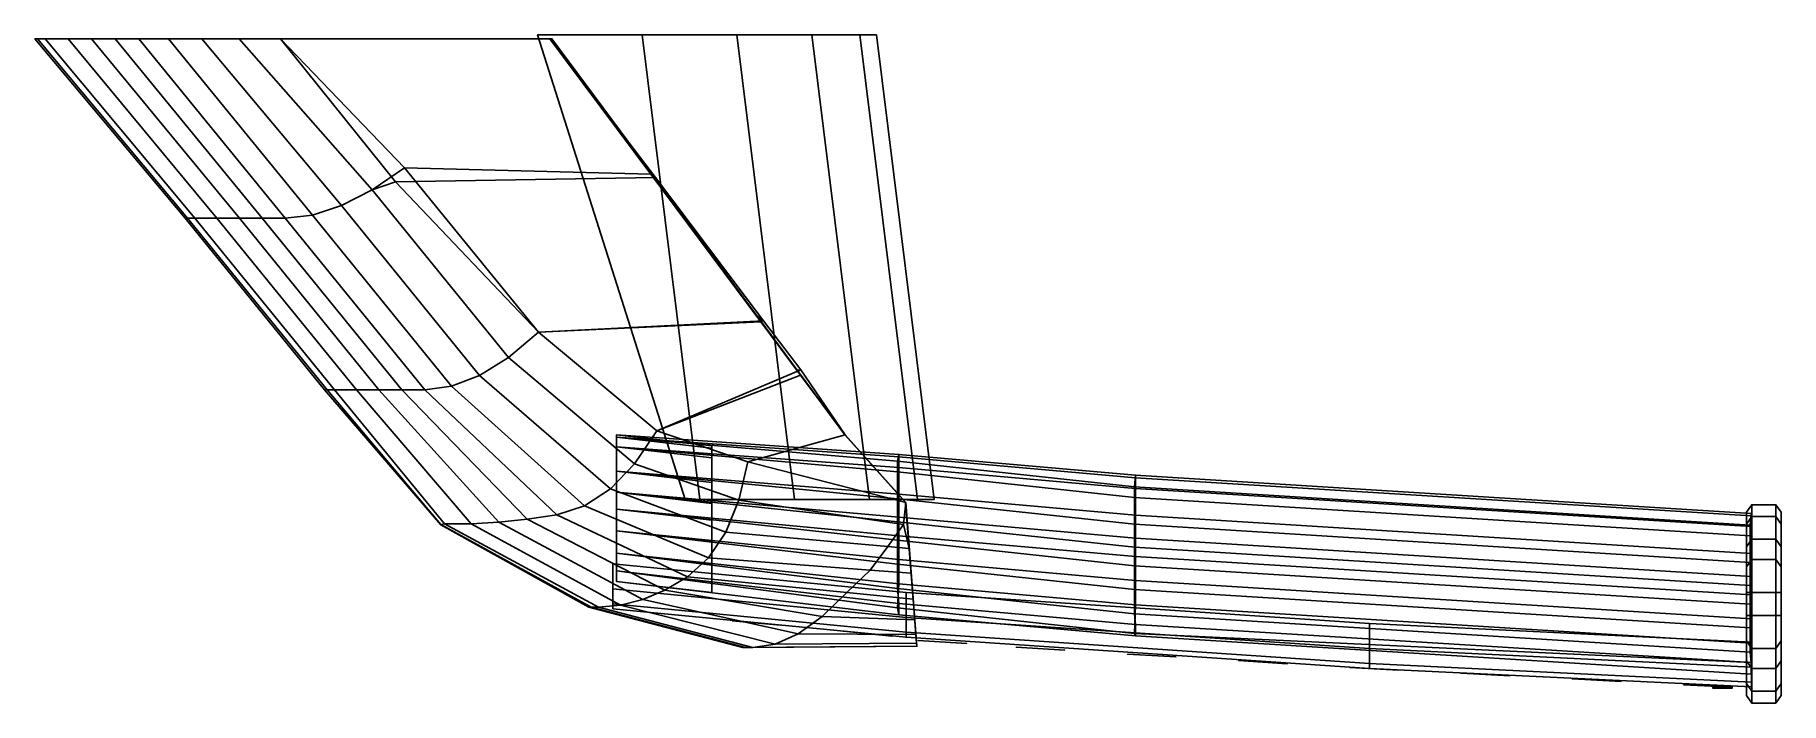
# Model space of a CAD drawing. Extents: x -17.2 to 48.6, y -25.1 to 0.
import ezdxf

# ---------------------------------------------------------------- set-up
doc = ezdxf.new("R2010")
doc.units = 0
for name, color, linetype in [('COSTURA', 230, 'CONTINUOUS'), ('COURO', 3, 'CONTINUOUS'), ('METAL', 161, 'CONTINUOUS')]:
    doc.layers.add(name, color=color, linetype=linetype)

msp = doc.modelspace()

# ---------------------------------------------------------------- meshes
at = {"layer": 'COSTURA'}
mesh = msp.add_polyface(dxfattribs=at)
corners = [(9.076, -22.029, 4.713), (10.901, -22.201, 4.713), (10.901, -22.201, 5.452), (9.076, -22.029, 5.452)]
mesh.append_faces([[corners[k] for k in face] for face in [(0, 1, 2, 3)]])
mesh = msp.add_polyface(dxfattribs=at)
corners = [(9.076, -22.029, -4.341), (10.901, -22.201, -4.341), (10.901, -22.201, -3.601), (9.076, -22.029, -3.601)]
mesh.append_faces([[corners[k] for k in face] for face in [(0, 1, 2, 3)]])
mesh = msp.add_polyface(dxfattribs=at)
corners = [(13.265, -22.425, 4.713), (15.087, -22.616, 4.713), (15.087, -22.616, 5.452), (13.265, -22.425, 5.452)]
mesh.append_faces([[corners[k] for k in face] for face in [(0, 1, 2, 3)]])
mesh = msp.add_polyface(dxfattribs=at)
corners = [(13.265, -22.425, -4.341), (15.087, -22.616, -4.341), (15.087, -22.616, -3.601), (13.265, -22.425, -3.601)]
mesh.append_faces([[corners[k] for k in face] for face in [(0, 1, 2, 3)]])
mesh = msp.add_polyface(dxfattribs=at)
corners = [(16.077, -22.773, 4.713), (17.906, -22.887, 4.713), (17.906, -22.887, 5.452), (16.077, -22.773, 5.452)]
mesh.append_faces([[corners[k] for k in face] for face in [(0, 1, 2, 3)]])
mesh = msp.add_polyface(dxfattribs=at)
corners = [(16.077, -22.773, -4.341), (17.906, -22.887, -4.341), (17.906, -22.887, -3.601), (16.077, -22.773, -3.601)]
mesh.append_faces([[corners[k] for k in face] for face in [(0, 1, 2, 3)]])
mesh = msp.add_polyface(dxfattribs=at)
corners = [(19.764, -23.026, 4.713), (21.594, -23.131, 4.713), (21.594, -23.131, 5.452), (19.764, -23.026, 5.452)]
mesh.append_faces([[corners[k] for k in face] for face in [(0, 1, 2, 3)]])
mesh = msp.add_polyface(dxfattribs=at)
corners = [(19.764, -23.026, -4.341), (21.594, -23.131, -4.341), (21.594, -23.131, -3.601), (19.764, -23.026, -3.601)]
mesh.append_faces([[corners[k] for k in face] for face in [(0, 1, 2, 3)]])
mesh = msp.add_polyface(dxfattribs=at)
corners = [(23.952, -23.281, 4.713), (25.782, -23.388, 4.713), (25.782, -23.388, 5.452), (23.952, -23.281, 5.452)]
mesh.append_faces([[corners[k] for k in face] for face in [(0, 1, 2, 3)]])
mesh = msp.add_polyface(dxfattribs=at)
corners = [(23.952, -23.281, -4.341), (25.782, -23.388, -4.341), (25.782, -23.388, -3.601), (23.952, -23.281, -3.601)]
mesh.append_faces([[corners[k] for k in face] for face in [(0, 1, 2, 3)]])
mesh = msp.add_polyface(dxfattribs=at)
corners = [(28.141, -23.53, 4.713), (29.969, -23.646, 4.713), (29.969, -23.646, 5.452), (28.141, -23.53, 5.452)]
mesh.append_faces([[corners[k] for k in face] for face in [(0, 1, 2, 3)]])
mesh = msp.add_polyface(dxfattribs=at)
corners = [(28.141, -23.53, -4.341), (29.969, -23.646, -4.341), (29.969, -23.646, -3.601), (28.141, -23.53, -3.601)]
mesh.append_faces([[corners[k] for k in face] for face in [(0, 1, 2, 3)]])
mesh = msp.add_polyface(dxfattribs=at)
corners = [(32.328, -23.79, 4.713), (34.157, -23.89, 4.713), (34.157, -23.89, 5.452), (32.328, -23.79, 5.452)]
mesh.append_faces([[corners[k] for k in face] for face in [(0, 1, 2, 3)]])
mesh = msp.add_polyface(dxfattribs=at)
corners = [(32.328, -23.79, -4.341), (34.157, -23.89, -4.341), (34.157, -23.89, -3.601), (32.328, -23.79, -3.601)]
mesh.append_faces([[corners[k] for k in face] for face in [(0, 1, 2, 3)]])
mesh = msp.add_polyface(dxfattribs=at)
corners = [(36.515, -24.005, 4.713), (38.345, -24.099, 4.713), (38.345, -24.099, 5.452), (36.515, -24.005, 5.452)]
mesh.append_faces([[corners[k] for k in face] for face in [(0, 1, 2, 3)]])
mesh = msp.add_polyface(dxfattribs=at)
corners = [(36.515, -24.005, -4.341), (38.345, -24.099, -4.341), (38.345, -24.099, -3.601), (36.515, -24.005, -3.601)]
mesh.append_faces([[corners[k] for k in face] for face in [(0, 1, 2, 3)]])
mesh = msp.add_polyface(dxfattribs=at)
corners = [(40.703, -24.221, 4.713), (42.533, -24.31, 4.713), (42.533, -24.31, 5.452), (40.703, -24.221, 5.452)]
mesh.append_faces([[corners[k] for k in face] for face in [(0, 1, 2, 3)]])
mesh = msp.add_polyface(dxfattribs=at)
corners = [(40.703, -24.221, -4.341), (42.533, -24.31, -4.341), (42.533, -24.31, -3.601), (40.703, -24.221, -3.601)]
mesh.append_faces([[corners[k] for k in face] for face in [(0, 1, 2, 3)]])
mesh = msp.add_polyface(dxfattribs=at)
corners = [(44.891, -24.438, 4.713), (46.721, -24.527, 4.713), (46.721, -24.527, 5.452), (44.891, -24.438, 5.452)]
mesh.append_faces([[corners[k] for k in face] for face in [(0, 1, 2, 3)]])
mesh = msp.add_polyface(dxfattribs=at)
corners = [(44.891, -24.438, -4.341), (46.721, -24.527, -4.341), (46.721, -24.527, -3.601), (44.891, -24.438, -3.601)]
mesh.append_faces([[corners[k] for k in face] for face in [(0, 1, 2, 3)]])
mesh = msp.add_polyface(dxfattribs=at)
corners = [(46.723, -24.554, -0.091), (46.723, -24.543, 1.742), (45.983, -24.543, 1.742), (45.983, -24.554, -0.091)]
mesh.append_faces([[corners[k] for k in face] for face in [(0, 1, 2, 3)]])
mesh = msp.add_polyface(dxfattribs=at)
corners = [(46.723, -24.549, 2.417), (46.723, -24.555, 4.249), (45.983, -24.555, 4.249), (45.983, -24.549, 2.417)]
mesh.append_faces([[corners[k] for k in face] for face in [(0, 1, 2, 3)]])
mesh = msp.add_polyface(dxfattribs=at)
corners = [(46.723, -24.562, -2.879), (46.723, -24.561, -1.047), (45.983, -24.561, -1.047), (45.983, -24.562, -2.879)]
mesh.append_faces([[corners[k] for k in face] for face in [(0, 1, 2, 3)]])
at = {"layer": 'COURO'}
mesh = msp.add_polyface(dxfattribs=at)
corners = [(47.438, -22.87, -9.421), (47.438, -19.501, -10.29), (47.438, -23.606, -6.008), (47.438, -23.606, 7.043), (47.438, -24.04, 0.518), (47.438, -18.001, 0.518), (47.438, -18.091, -2.766), (47.438, -18.49, -6.091), (47.438, -21.955, -11.346), (47.438, -20.366, -11.682), (47.438, -21.06, -11.922), (47.392, -21.401, 12.957), (47.392, -20.707, 12.717), (47.392, -22.296, 12.381), (47.392, -19.842, 11.325), (47.392, -23.211, 10.456), (47.392, -18.831, 7.126), (47.392, -18.432, 3.801), (24.26, -22.167, 7.043), (24.26, -22.601, 0.518), (24.26, -16.652, -2.766), (24.26, -17.051, -6.091), (24.26, -20.516, -11.346), (24.26, -18.927, -11.682), (24.26, -19.62, -11.922), (24.26, -16.561, 0.518), (24.26, -21.431, -9.421), (24.26, -18.062, -10.29), (24.222, -19.961, 12.957), (24.222, -19.268, 12.717), (24.222, -20.857, 12.381), (24.222, -18.403, 11.325), (24.222, -21.772, 10.456), (24.222, -17.392, 7.126), (24.222, -16.993, 3.801), (24.222, -22.508, -6.008), (15.354, -21.379, 7.043), (15.354, -21.813, 0.518), (15.354, -15.774, 0.518), (15.354, -15.865, -2.766), (15.354, -16.263, -6.091), (15.354, -20.643, -9.421), (15.354, -17.275, -10.29), (15.354, -19.728, -11.346), (15.354, -18.14, -11.682), (15.354, -18.833, -11.922), (15.301, -19.899, 12.381), (15.301, -20.814, 10.456), (15.301, -16.434, 7.126), (15.301, -16.035, 3.801), (15.301, -19.004, 12.957), (15.301, -18.31, 12.717), (15.301, -17.445, 11.325), (15.301, -21.55, -6.008), (8.315, -18.248, 10.275), (8.315, -18.248, 10.275), (8.315, -17.615, 10.086), (8.315, -17.615, 10.086), (8.315, -19.064, 9.823), (8.315, -19.064, 9.823), (8.315, -16.827, 8.994), (8.315, -16.827, 8.994), (8.315, -19.898, 8.313), (8.315, -19.898, 8.313), (8.315, -15.905, 5.701), (8.315, -15.905, 5.701), (8.315, -20.569, 5.636), (8.315, -20.569, 5.636), (8.315, -15.541, 3.093), (8.315, -15.541, 3.093), (8.315, -20.965, 0.518), (8.315, -20.965, 0.518), (8.315, -15.458, 0.518), (8.315, -15.458, 0.518), (8.315, -15.541, -2.058), (8.315, -15.541, -2.058), (8.315, -20.569, -4.601), (8.315, -20.569, -4.601), (8.315, -15.905, -4.666), (8.315, -15.905, -4.666), (8.315, -19.898, -7.277), (8.315, -19.898, -7.277), (8.315, -16.827, -7.959), (8.315, -16.827, -7.959), (8.315, -19.064, -8.787), (8.315, -19.064, -8.787), (8.315, -17.615, -9.051), (8.315, -17.615, -9.051), (8.315, -18.248, -9.239), (8.315, -18.248, -9.239), (4.721, -18.649, 9.823), (4.721, -19.483, -7.277), (4.721, -16.411, -7.959), (4.721, -17.832, 10.275), (4.721, -17.2, 10.086), (4.721, -16.411, 8.994), (4.721, -19.483, 8.313), (4.721, -15.489, 5.701), (4.721, -20.154, 5.636), (4.721, -15.126, 3.093), (4.721, -20.55, 0.518), (4.721, -15.043, 0.518), (4.721, -15.126, -2.058), (4.721, -20.154, -4.601), (4.721, -15.489, -4.666), (4.721, -18.649, -8.787), (4.721, -17.2, -9.051), (4.721, -17.832, -9.239)]
mesh.append_faces([[corners[k] for k in face] for face in [(67, 63, 59, 73), (59, 55, 57, 65), (57, 61, 65, 65), (65, 69, 73, 59), (71, 67, 73, 77), (73, 75, 79, 85), (79, 83, 87, 85), (87, 89, 85, 85), (85, 81, 77, 73), (76, 103, 100, 70), (80, 91, 103, 76), (84, 105, 91, 80), (88, 107, 105, 84), (86, 106, 107, 88), (82, 92, 106, 86), (78, 104, 92, 82), (74, 102, 104, 78), (72, 101, 102, 74), (66, 70, 100, 98), (62, 66, 98, 96), (58, 62, 96, 90), (54, 58, 90, 93), (56, 54, 93, 94), (60, 56, 94, 95), (64, 60, 95, 97), (68, 64, 97, 99), (72, 68, 99, 101), (53, 37, 100, 103), (91, 41, 53, 103), (43, 41, 91, 105), (45, 43, 105, 107), (44, 45, 107, 106), (42, 44, 106, 92), (40, 42, 92, 104), (39, 40, 104, 102), (38, 39, 102, 101), (19, 4, 3, 18), (36, 37, 19, 18), (18, 3, 15, 32), (32, 47, 36, 18), (32, 15, 13, 30), (30, 46, 47, 32), (30, 13, 11, 28), (28, 50, 46, 30), (28, 11, 12, 29), (29, 51, 50, 28), (29, 12, 14, 31), (31, 52, 51, 29), (31, 14, 16, 33), (33, 48, 52, 31), (33, 16, 17, 34), (34, 49, 48, 33), (34, 17, 5, 25), (38, 49, 34, 25), (4, 19, 35, 2), (2, 35, 26, 0), (0, 26, 22, 8), (8, 22, 24, 10), (10, 24, 23, 9), (9, 23, 27, 1), (1, 27, 21, 7), (7, 21, 20, 6), (6, 20, 25, 5), (35, 19, 37, 53), (41, 26, 35, 53), (22, 26, 41, 43), (24, 22, 43, 45), (23, 24, 45, 44), (27, 23, 44, 42), (21, 27, 42, 40), (20, 21, 40, 39), (25, 20, 39, 38), (98, 100, 37, 36), (47, 96, 98, 36), (46, 90, 96, 47), (50, 93, 90, 46), (51, 94, 93, 50), (52, 95, 94, 51), (48, 97, 95, 52), (49, 99, 97, 48), (101, 99, 49, 38)]])
mesh = msp.add_polyface(dxfattribs=at)
corners = [(47.44, -24.334, 6.22), (47.44, -24.334, 6.22), (47.44, -24.521, 5.076), (47.44, -22.835, -6.06), (47.44, -22.835, -6.06), (47.44, -22.835, 7.136), (47.44, -22.835, 7.136), (47.44, -23.772, 6.907), (47.44, -23.772, 6.907), (47.44, -24.521, -4), (47.44, -24.334, -5.144), (47.44, -24.334, -5.144), (47.44, -23.772, -5.831), (47.44, -23.772, -5.831), (33.071, -23.636, 6.22), (33.071, -23.636, 6.22), (33.071, -23.823, 5.076), (33.071, -22.137, -6.06), (33.071, -22.137, -6.06), (33.071, -23.074, 6.907), (33.071, -23.074, 6.907), (33.071, -23.074, -5.831), (33.071, -23.074, -5.831), (33.071, -22.137, 7.136), (33.071, -22.137, 7.136), (33.071, -23.823, -4), (33.071, -23.636, -5.144), (33.071, -23.636, -5.144), (15.624, -20.966, 7.136), (15.624, -20.966, 7.136), (15.624, -21.903, 6.907), (15.624, -21.903, 6.907), (15.624, -22.465, 6.22), (15.624, -22.465, 6.22), (15.624, -22.652, 5.076), (15.624, -22.652, -4), (15.624, -22.465, -5.144), (15.624, -22.465, -5.144), (15.624, -21.903, -5.831), (15.624, -21.903, -5.831), (15.624, -20.966, -6.06), (15.624, -20.966, -6.06), (4.586, -19.893, 7.136), (4.586, -19.893, 7.136), (4.586, -19.893, 7.136), (4.586, -20.83, 6.907), (4.586, -20.83, 6.907), (4.586, -20.83, 6.907), (4.586, -21.392, 6.22), (4.586, -21.392, 6.22), (4.586, -21.392, 6.22), (4.586, -21.58, 5.076), (4.586, -21.58, 5.076), (4.586, -21.58, -4), (4.586, -21.58, -4), (4.586, -21.392, -5.144), (4.586, -21.392, -5.144), (4.586, -21.392, -5.144), (4.586, -20.83, -5.831), (4.586, -20.83, -5.831), (4.586, -20.83, -5.831), (4.586, -19.893, -6.06), (4.586, -19.893, -6.06), (4.586, -19.893, -6.06)]
mesh.append_faces([[corners[k] for k in face] for face in [(63, 60, 57, 57), (63, 57, 54, 44), (54, 52, 50, 47), (54, 47, 44, 44), (61, 42, 28, 40), (40, 28, 23, 17), (17, 23, 5, 3), (51, 53, 35, 34), (34, 35, 25, 16), (16, 25, 9, 2), (37, 35, 53, 56), (27, 25, 35, 37), (11, 9, 25, 27), (15, 16, 2, 1), (33, 34, 16, 15), (49, 51, 34, 33), (39, 36, 55, 59), (41, 38, 58, 62), (22, 26, 36, 39), (18, 21, 38, 41), (13, 10, 26, 22), (4, 12, 21, 18), (20, 14, 0, 8), (24, 19, 7, 6), (31, 32, 14, 20), (29, 30, 19, 24), (46, 48, 32, 31), (43, 45, 30, 29)]])
at = {"layer": 'METAL'}
mesh = msp.add_polyface(dxfattribs=at)
corners = [(16.68, -17.465, 0.422), (16.68, -17.465, 0.422), (16.056, -17.469, 4.365), (16.056, -17.469, 4.365), (16.056, -17.465, -3.521), (16.056, -17.465, -3.521), (16.029, -22.99, 4.868), (16.029, -22.99, 4.868), (16.029, -22.99, 4.868), (16.029, -22.99, 4.868), (16.029, -22.99, -4.298), (16.029, -22.99, -4.298), (16.029, -22.99, -4.298), (16.029, -22.99, -4.298), (16.029, -22.99, 4.868), (16.029, -22.99, 4.868), (16.029, -22.99, 4.868), (16.029, -22.99, 3.15), (16.029, -22.99, 3.15), (16.029, -22.99, 3.15), (16.029, -22.99, 2.577), (16.029, -22.99, 2.577), (16.029, -22.99, 2.577), (16.029, -22.99, 2.577), (16.029, -22.99, 0.285), (16.029, -22.99, 0.285), (16.029, -22.99, -2.007), (16.029, -22.99, -2.007), (16.029, -22.99, -2.007), (16.029, -22.99, -2.007), (16.029, -22.99, -2.58), (16.029, -22.99, -2.58), (16.029, -22.99, -2.58), (16.029, -22.99, -4.298), (16.029, -22.99, -4.298), (16.029, -22.99, -4.298), (16.02, -22.879, 7.009), (16.02, -22.879, 7.009), (16.02, -22.879, 7.009), (16.02, -22.879, -6.438), (16.02, -22.879, -6.438), (15.994, -22.547, 8.845), (15.994, -22.547, 8.845), (15.994, -22.547, 8.845), (15.994, -22.547, -8.275), (15.994, -22.547, -8.275), (15.951, -21.994, 10.378), (15.951, -21.994, 10.378), (15.951, -21.994, -9.808), (15.951, -21.994, -9.808), (15.89, -21.22, 11.608), (15.89, -21.22, 11.608), (15.89, -21.22, -11.038), (15.89, -21.22, -11.038), (15.814, -20.246, 12.67), (15.814, -20.246, 12.67), (15.814, -20.246, -12.1), (15.814, -20.246, -12.1), (15.742, -19.315, 13.429), (15.742, -19.315, 13.429), (15.742, -19.315, 13.429), (15.742, -19.315, -12.858), (15.742, -19.315, -12.858), (15.742, -19.315, -12.858), (15.61, -17.58, 9.452), (15.61, -17.58, 9.452), (15.61, -17.58, 9.452), (15.61, -17.58, -8.882), (15.61, -17.58, -8.882), (15.61, -17.58, 7.16), (15.61, -17.58, 7.16), (15.61, -17.58, 7.16), (15.61, -17.58, -6.59), (15.61, -17.58, -6.59), (15.61, -17.581, 11.744), (15.61, -17.581, 11.744), (15.61, -17.581, -11.173), (15.61, -17.581, -11.173), (15.609, -17.58, 4.868), (15.609, -17.58, 4.868), (15.609, -17.58, 4.868), (15.609, -17.58, 4.868), (15.609, -17.58, -4.298), (15.609, -17.58, -4.298), (15.609, -17.58, -4.298), (15.609, -17.58, -4.298), (15.609, -17.581, 14.035), (15.609, -17.581, 14.035), (15.609, -17.581, 14.035), (15.609, -17.581, 14.035), (15.609, -17.581, -13.465), (15.609, -17.581, -13.465), (15.609, -17.581, -13.465), (15.609, -17.581, -13.465), (15.606, -17.579, 2.577), (15.606, -17.579, 2.577), (15.606, -17.579, -2.007), (15.606, -17.579, -2.007), (15.602, -17.579, 0.285), (15.602, -17.579, 0.285), (15.531, -18.405, 13.884), (15.531, -18.405, 13.884), (15.531, -18.405, -13.314), (15.531, -18.405, -13.314), (14.94, -19.243, 13.431), (14.94, -19.243, -12.861), (14.51, 0, 0.422), (14.51, 0, 0.422), (14.269, -20.127, 12.681), (14.269, -20.127, -12.111), (14.244, -17.469, 7.921), (14.244, -17.469, 7.921), (14.244, -17.465, -7.078), (14.244, -17.465, -7.078), (13.885, 0, 4.365), (13.885, 0, 4.365), (13.885, 0, -3.521), (13.885, 0, -3.521), (13.387, -20.971, 11.638), (13.387, -20.971, -11.067), (13.328, -15.041, -13.564), (13.328, -15.041, -13.564), (13.328, -15.041, 4.894), (13.328, -15.041, 7.199), (13.328, -15.041, 9.505), (13.328, -15.041, 11.811), (13.328, -15.041, -11.261), (13.328, -15.041, 14.076), (13.328, -15.041, 14.076), (13.328, -15.041, -8.957), (13.328, -15.041, -6.65), (13.328, -15.041, -4.341), (13.32, -15.042, -2.029), (13.318, -15.042, 0.284), (13.316, -15.042, 2.6), (12.458, -21.875, 10.395), (12.458, -21.875, -9.825), (12.073, 0, 7.921), (12.073, 0, 7.921), (12.073, 0, -7.078), (12.073, 0, -7.078), (11.663, -12.595, -13.635), (11.663, -12.595, -13.635), (11.654, -12.797, 14.149), (11.654, -12.797, 14.149), (11.645, -12.781, 11.867), (11.635, -12.764, 9.55), (11.625, -12.747, 7.234), (11.615, -12.73, 4.917), (11.593, -12.713, 2.61), (11.582, -12.696, 0.284), (11.571, -12.679, -2.04), (11.565, -12.662, -4.363), (11.56, -22.521, 8.852), (11.56, -22.521, -8.282), (11.55, -12.646, -6.683), (11.535, -12.629, -9.002), (11.519, -12.612, -11.32), (11.421, -17.465, 10.744), (11.421, -17.465, 10.744), (11.421, -17.465, -9.9), (11.421, -17.465, -9.9), (10.691, -22.909, 7.01), (10.691, -22.909, -6.44), (10.261, -10.747, -13.689), (10.261, -10.747, -13.689), (10.159, -10.793, 14.215), (10.159, -10.793, 14.215), (10.15, -10.773, 11.918), (10.14, -10.753, 9.591), (10.13, -10.732, 7.264), (10.12, -10.712, 4.937), (10.097, -10.691, 2.618), (10.083, -10.671, 0.284), (10.069, -10.65, -2.049), (10.059, -10.63, -4.381), (10.039, -10.609, -6.712), (10.019, -10.589, -9.041), (9.998, -10.568, -11.369), (9.853, -23.038, 4.868), (9.853, -23.038, -4.298), (9.665, -16.048, 14.035), (9.665, -16.048, -13.465), (9.573, -23.038, 2.577), (9.573, -23.038, -2.007), (9.479, -23.038, 0.285), (9.325, -17.496, -13.32), (9.325, -17.496, 13.89), (9.25, 0, 10.744), (9.25, 0, 10.744), (9.25, 0, -9.9), (9.25, 0, -9.9), (8.833, -18.699, 13.453), (8.833, -18.699, -12.883), (8.188, -19.659, 12.726), (8.188, -19.659, -12.156), (7.864, -17.465, 12.556), (7.864, -17.465, 12.556), (7.864, -17.465, -11.712), (7.864, -17.465, -11.712), (7.391, -20.373, 11.707), (7.391, -20.373, -11.137), (7.306, -17.465, 13.181), (7.306, -17.465, 13.181), (7.306, -17.465, -12.337), (7.306, -17.465, -12.337), (6.547, -20.876, 10.434), (6.547, -20.876, -9.864), (6.236, -14.89, 14.035), (6.236, -14.89, -13.465), (6.194, -5.46, -11.492), (6.194, -5.355, -13.848), (6.194, -5.355, -13.848), (6.192, -5.44, -9.139), (6.188, -5.419, -6.785), (6.182, -5.398, -4.43), (6.166, -5.378, -2.074), (6.151, -5.357, 0.283), (6.135, -5.337, 2.641), (6.121, -5.316, 4.991), (6.096, -5.296, 7.346), (6.07, -5.275, 9.701), (6.041, -5.255, 12.056), (6.012, -5.234, 14.398), (6.012, -5.234, 14.398), (5.709, -21.234, 8.87), (5.709, -21.234, -8.3), (5.694, 0, 12.556), (5.694, 0, 12.556), (5.694, 0, -11.712), (5.694, 0, -11.712), (5.401, -16.129, 13.895), (5.401, -16.129, -13.325), (4.876, -21.45, 7.015), (4.876, -21.45, -6.444), (4.495, -17.068, 13.474), (4.495, -17.068, -12.904), (4.05, -21.521, 4.868), (4.05, -21.521, -4.298), (3.77, -21.521, 2.577), (3.77, -21.521, -2.007), (3.676, -21.521, 0.285), (3.519, -17.708, 12.772), (3.519, -17.708, -12.202), (2.471, -18.047, 11.789), (2.471, -18.047, -11.219), (2.292, -0.142, 0.282), (2.292, -0.142, 0.282), (2.291, -0.142, 2.663), (2.291, -0.142, 2.663), (2.291, -0.142, -2.098), (2.291, -0.142, -2.098), (2.287, -0.142, 5.043), (2.287, -0.142, 5.043), (2.287, -0.142, -4.478), (2.287, -0.142, -4.478), (2.272, -0.142, 7.423), (2.272, -0.142, 7.423), (2.272, -0.142, -6.859), (2.272, -0.142, -6.859), (2.255, -0.142, 9.804), (2.255, -0.142, 9.804), (2.255, -0.142, -9.239), (2.255, -0.142, -9.239), (2.235, -0.142, 12.184), (2.235, -0.142, 12.184), (2.235, -0.142, -11.62), (2.235, -0.142, -11.62), (2.213, -0.142, 14.565), (2.213, -0.142, 14.565), (2.213, -0.142, 14.565), (2.213, -0.142, -14), (2.213, -0.142, -14), (2.213, -0.142, -14), (1.79, -11.183, 14.035), (1.79, -11.183, -13.465), (1.751, 0, 13.181), (1.751, 0, 13.181), (1.751, 0, -12.337), (1.751, 0, -12.337), (1.361, -18.216, 10.48), (1.361, -18.216, -9.91), (0.66, -12.13, 13.883), (0.66, -12.13, -13.313), (0.287, -18.329, 8.89), (0.287, -18.329, -8.32), (-0.431, -12.807, 13.426), (-0.431, -12.807, -12.856), (-0.753, -18.388, 7.02), (-0.753, -18.388, -6.45), (-1.483, -13.213, 12.665), (-1.483, -13.213, -12.095), (-1.758, -18.39, 4.868), (-1.758, -18.39, -4.298), (-1.886, -18.428, 0.285), (-1.895, -18.412, 2.577), (-1.895, -18.412, -2.007), (-2.496, -13.348, 11.599), (-2.496, -13.348, -11.029), (-3.254, -4.996, 14.035), (-3.364, -13.348, 10.373), (-3.364, -13.348, -9.803), (-3.6, -5.522, -14), (-4.22, -13.348, 8.843), (-4.22, -13.348, -8.273), (-4.476, -5.824, 13.883), (-4.476, -5.824, -13.313), (-5.063, -13.348, 7.008), (-5.063, -13.348, -6.438), (-5.632, -6.416, 13.426), (-5.632, -6.416, -12.856), (-5.893, -13.348, 4.868), (-5.893, -13.348, -4.298), (-6.173, -13.348, 2.577), (-6.173, -13.348, -2.007), (-6.266, -13.348, 0.285), (-6.723, -6.772, 12.665), (-6.723, -6.772, -12.095), (-7.749, -6.89, 11.599), (-7.749, -6.89, -11.029), (-7.925, -0.142, 14.565), (-7.925, -0.142, 14.565), (-7.925, -0.142, -14), (-7.925, -0.142, -14), (-8.617, -6.89, 10.373), (-8.617, -6.89, -9.803), (-9.473, -6.89, 8.843), (-9.473, -6.89, -8.273), (-9.482, -0.142, 14.406), (-9.482, -0.142, 14.406), (-9.482, -0.142, -13.842), (-9.482, -0.142, -13.842), (-10.316, -6.89, 7.008), (-10.316, -6.89, -6.438), (-10.889, -0.142, 13.932), (-10.889, -0.142, 13.932), (-10.889, -0.142, -13.367), (-10.889, -0.142, -13.367), (-11.146, -6.89, 4.868), (-11.146, -6.89, -4.298), (-11.426, -6.89, 2.577), (-11.426, -6.89, -2.007), (-11.52, -6.89, 0.285), (-12.146, -0.142, 13.141), (-12.146, -0.142, 13.141), (-12.146, -0.142, -12.576), (-12.146, -0.142, -12.576), (-13.253, -0.142, 12.034), (-13.253, -0.142, 12.034), (-13.253, -0.142, -11.469), (-13.253, -0.142, -11.469), (-14.155, -0.142, 10.761), (-14.155, -0.142, 10.761), (-14.155, -0.142, -10.196), (-14.155, -0.142, -10.196), (-15.044, -0.142, 9.171), (-15.044, -0.142, 9.171), (-15.044, -0.142, -8.607), (-15.044, -0.142, -8.607), (-15.919, -0.142, 7.265), (-15.919, -0.142, 7.265), (-15.919, -0.142, -6.701), (-15.919, -0.142, -6.701), (-16.781, -0.142, 5.043), (-16.781, -0.142, 5.043), (-16.781, -0.142, -4.478), (-16.781, -0.142, -4.478), (-17.072, -0.142, 2.663), (-17.072, -0.142, 2.663), (-17.072, -0.142, -2.098), (-17.072, -0.142, -2.098), (-17.169, -0.142, 0.282), (-17.169, -0.142, 0.282)]
mesh.append_faces([[corners[k] for k in face] for face in [(93, 182, 121, 121), (345, 349, 273, 336), (330, 336, 273, 322), (90, 52, 56, 61), (92, 62, 102, 102), (232, 209, 182, 186), (283, 275, 209, 232), (306, 302, 275, 283), (331, 323, 302, 306), (103, 63, 105, 105), (57, 109, 105, 63), (53, 119, 109, 57), (236, 232, 186, 193), (243, 236, 193, 195), (245, 243, 195, 201), (287, 283, 232, 236), (291, 287, 236, 243), (298, 291, 243, 245), (310, 306, 283, 287), (317, 310, 287, 291), (319, 317, 291, 298), (337, 331, 306, 310), (346, 337, 310, 317), (350, 346, 317, 319), (35, 32, 12, 85), (119, 201, 195, 109), (109, 195, 193, 105), (105, 193, 186, 103), (103, 186, 182, 93), (267, 273, 349, 353), (251, 255, 365, 369), (27, 34, 83, 96), (40, 13, 180, 163), (207, 201, 119, 136), (234, 238, 293, 289), (289, 293, 312, 308), (308, 312, 339, 333), (333, 339, 366, 362), (77, 91, 120, 126), (97, 84, 131, 132), (48, 52, 90, 76), (28, 11, 31, 31), (30, 33, 26, 26), (263, 267, 353, 357), (259, 263, 357, 361), (255, 259, 361, 365), (247, 251, 369, 371), (24, 27, 96, 98), (29, 25, 185, 184), (13, 29, 184, 180), (45, 40, 163, 154), (49, 45, 154, 136), (53, 49, 136, 119), (226, 207, 136, 154), (234, 226, 154, 163), (238, 234, 163, 180), (184, 185, 241, 240), (180, 184, 240, 238), (240, 241, 294, 296), (238, 240, 296, 293), (226, 234, 289, 285), (207, 226, 285, 281), (201, 207, 281, 245), (296, 294, 315, 314), (293, 296, 314, 312), (285, 289, 308, 304), (281, 285, 304, 301), (245, 281, 301, 298), (314, 315, 342, 341), (312, 314, 341, 339), (304, 308, 333, 327), (301, 304, 327, 325), (298, 301, 325, 319), (341, 342, 372, 370), (339, 341, 370, 366), (327, 333, 362, 358), (325, 327, 358, 354), (319, 325, 354, 350), (68, 77, 126, 129), (73, 68, 129, 130), (84, 73, 130, 131), (99, 97, 132, 133), (44, 48, 76, 67), (39, 44, 67, 72), (10, 39, 72, 82), (181, 89, 128, 128), (269, 347, 343, 334), (269, 334, 328, 320), (54, 50, 86, 58), (100, 59, 88, 88), (122, 80, 95, 134), (231, 187, 181, 208), (282, 231, 208, 274), (305, 282, 274, 299), (329, 305, 299, 321), (101, 104, 60, 60), (55, 60, 104, 108), (51, 55, 108, 118), (235, 192, 187, 231), (242, 194, 192, 235), (244, 200, 194, 242), (286, 235, 231, 282), (290, 242, 235, 286), (297, 244, 242, 290), (309, 286, 282, 305), (316, 290, 286, 309), (318, 297, 290, 316), (335, 309, 305, 329), (344, 316, 309, 335), (348, 318, 316, 344), (8, 19, 16, 81), (118, 108, 194, 200), (108, 104, 192, 194), (104, 101, 187, 192), (101, 89, 181, 187), (265, 351, 347, 269), (249, 367, 363, 253), (21, 94, 79, 15), (38, 162, 179, 9), (206, 135, 118, 200), (233, 288, 292, 237), (288, 307, 311, 292), (307, 332, 338, 311), (332, 360, 364, 338), (87, 75, 125, 127), (46, 74, 86, 50), (22, 18, 7, 7), (17, 20, 14, 14), (261, 355, 351, 265), (257, 359, 355, 261), (253, 363, 359, 257), (247, 371, 367, 249), (24, 98, 94, 21), (23, 183, 185, 25), (9, 179, 183, 23), (43, 153, 162, 38), (47, 135, 153, 43), (51, 118, 135, 47), (225, 153, 135, 206), (233, 162, 153, 225), (237, 179, 162, 233), (183, 239, 241, 185), (179, 237, 239, 183), (239, 295, 294, 241), (237, 292, 295, 239), (225, 284, 288, 233), (206, 280, 284, 225), (200, 244, 280, 206), (295, 313, 315, 294), (292, 311, 313, 295), (284, 303, 307, 288), (280, 300, 303, 284), (244, 297, 300, 280), (313, 340, 342, 315), (311, 338, 340, 313), (303, 326, 332, 307), (300, 324, 326, 303), (297, 318, 324, 300), (340, 368, 372, 342), (338, 364, 368, 340), (326, 356, 360, 332), (324, 352, 356, 326), (318, 348, 352, 324), (75, 66, 124, 125), (66, 71, 123, 124), (71, 80, 122, 123), (95, 99, 133, 134), (41, 64, 74, 46), (36, 69, 65, 42), (6, 78, 70, 37), (211, 271, 266, 210), (210, 266, 262, 213), (213, 262, 258, 214), (258, 254, 215, 214), (254, 250, 216, 215), (250, 246, 217, 216), (246, 248, 218, 217), (121, 182, 209, 142), (302, 323, 272, 212), (248, 252, 219, 218), (252, 256, 220, 219), (256, 260, 221, 220), (260, 264, 222, 221), (264, 268, 223, 222), (270, 321, 299, 224), (166, 168, 222, 223), (168, 169, 221, 222), (169, 170, 220, 221), (170, 171, 219, 220), (171, 172, 218, 219), (172, 173, 217, 218), (173, 174, 216, 217), (174, 175, 215, 216), (215, 175, 176, 214), (214, 176, 177, 213), (213, 177, 178, 210), (178, 164, 211, 210), (127, 125, 145, 143), (125, 124, 146, 145), (124, 123, 147, 146), (123, 122, 148, 147), (122, 134, 149, 148), (134, 133, 150, 149), (150, 133, 132, 151), (151, 132, 131, 152), (152, 131, 130, 155), (155, 130, 129, 156), (156, 129, 126, 157), (157, 126, 120, 141), (165, 142, 209, 275), (212, 165, 275, 302), (164, 178, 157, 141), (157, 178, 177, 156), (156, 177, 176, 155), (155, 176, 175, 152), (152, 175, 174, 151), (151, 174, 173, 150), (150, 173, 172, 149), (149, 172, 171, 148), (171, 170, 147, 148), (170, 169, 146, 147), (169, 168, 145, 146), (168, 166, 143, 145), (181, 128, 144, 208), (208, 144, 167, 274), (274, 167, 224, 299), (0, 4, 116, 106), (4, 112, 139, 116), (112, 160, 190, 139), (160, 198, 229, 190), (198, 204, 278, 229), (202, 196, 227, 276), (196, 158, 188, 227), (158, 110, 137, 188), (110, 2, 114, 137), (2, 0, 106, 114), (159, 197, 203, 199), (203, 205, 199, 199), (199, 161, 113, 1), (113, 5, 1, 1), (159, 199, 1, 111), (3, 111, 1, 1), (117, 140, 191, 279), (191, 230, 279, 279), (279, 277, 228, 117), (228, 189, 138, 117), (117, 138, 115, 107)]])
mesh = msp.add_polyface(dxfattribs=at)
corners = [(48.558, -22.782, 13.062), (48.558, -20.009, 13.062), (48.558, -21.828, 12.847), (48.558, -20.964, 12.847), (48.558, -21.828, 12.749), (48.558, -20.964, 12.749), (48.558, -23.543, 11.043), (48.558, -21.828, 11.043), (48.558, -20.964, 11.043), (48.558, -19.248, 11.043), (48.558, -24.389, 7.258), (48.558, -21.828, 7.258), (48.558, -20.964, 7.258), (48.558, -18.403, 7.258), (48.558, -24.839, 2.614), (48.558, -21.828, 2.614), (48.558, -20.964, 2.614), (48.558, -17.953, 2.614), (48.558, -24.839, 0.143), (48.558, -21.828, 0.143), (48.558, -20.964, 0.143), (48.558, -17.953, 0.143), (48.558, -24.839, -2.328), (48.558, -21.828, -2.328), (48.558, -20.964, -2.328), (48.558, -17.953, -2.328), (48.558, -24.389, -6.971), (48.558, -21.828, -6.971), (48.558, -20.964, -6.971), (48.558, -18.403, -6.971), (48.558, -19.248, -10.757), (48.558, -23.543, -10.757), (48.558, -21.828, -10.757), (48.558, -20.964, -10.757), (48.558, -20.964, -12.462), (48.558, -21.828, -12.462), (48.558, -20.964, -12.56), (48.558, -21.828, -12.56), (48.558, -22.782, -12.776), (48.558, -20.009, -12.776), (48.358, -24.676, -6.971), (48.358, -24.676, -6.971), (48.358, -18.961, -10.757), (48.358, -18.961, -10.757), (48.358, -23.83, -10.757), (48.358, -23.83, -10.757), (48.358, -21.828, -13.638), (48.358, -21.828, -13.638), (48.358, -20.964, -13.638), (48.358, -20.964, -13.638), (48.358, -21.828, 13.924), (48.358, -21.828, 13.924), (48.358, -20.964, 13.924), (48.358, -20.964, 13.924), (48.358, -23.068, 13.156), (48.358, -23.068, 13.156), (48.358, -19.724, 13.156), (48.358, -19.724, 13.156), (48.358, -23.83, 11.043), (48.358, -23.83, 11.043), (48.358, -18.961, 11.043), (48.358, -18.961, 11.043), (48.358, -24.676, 7.258), (48.358, -24.676, 7.258), (48.358, -18.116, 7.258), (48.358, -18.116, 7.258), (48.358, -25.125, 2.614), (48.358, -25.125, 2.614), (48.358, -17.666, 2.614), (48.358, -17.666, 2.614), (48.358, -25.125, 0.143), (48.358, -25.125, 0.143), (48.358, -17.666, 0.143), (48.358, -17.666, 0.143), (48.358, -25.125, -2.328), (48.358, -25.125, -2.328), (48.358, -17.666, -2.328), (48.358, -17.666, -2.328), (48.358, -18.116, -6.971), (48.358, -18.116, -6.971), (48.358, -19.724, -12.87), (48.358, -19.724, -12.87), (48.358, -23.068, -12.87), (48.358, -23.068, -12.87), (47.452, -24.676, 7.258), (47.452, -24.676, 7.258), (47.452, -25.125, 2.614), (47.452, -25.125, 2.614), (47.452, -25.125, 0.143), (47.452, -25.125, 0.143), (47.452, -17.666, 0.143), (47.452, -17.666, 0.143), (47.452, -25.125, -2.328), (47.452, -25.125, -2.328), (47.452, -17.666, -2.328), (47.452, -17.666, -2.328), (47.452, -24.676, -6.971), (47.452, -24.676, -6.971), (47.452, -18.116, -6.971), (47.452, -18.116, -6.971), (47.452, -18.961, -10.757), (47.452, -18.961, -10.757), (47.452, -23.83, -10.757), (47.452, -23.83, -10.757), (47.452, -19.724, -12.87), (47.452, -19.724, -12.87), (47.452, -23.068, -12.87), (47.452, -23.068, -12.87), (47.452, -21.828, -13.638), (47.452, -21.828, -13.638), (47.452, -20.964, -13.638), (47.452, -20.964, -13.638), (47.452, -21.828, 13.924), (47.452, -21.828, 13.924), (47.452, -20.964, 13.924), (47.452, -20.964, 13.924), (47.452, -23.068, 13.156), (47.452, -23.068, 13.156), (47.452, -19.724, 13.156), (47.452, -19.724, 13.156), (47.452, -23.83, 11.043), (47.452, -23.83, 11.043), (47.452, -18.961, 11.043), (47.452, -18.961, 11.043), (47.452, -18.116, 7.258), (47.452, -18.116, 7.258), (47.452, -17.666, 2.614), (47.452, -17.666, 2.614), (47.252, -22.782, 13.062), (47.252, -20.009, 13.062), (47.252, -21.828, 12.847), (47.252, -20.964, 12.847), (47.252, -21.828, 12.749), (47.252, -20.964, 12.749), (47.252, -23.543, 11.043), (47.252, -21.828, 11.043), (47.252, -20.964, 11.043), (47.252, -19.248, 11.043), (47.252, -24.389, 7.258), (47.252, -21.828, 7.258), (47.252, -20.964, 7.258), (47.252, -18.403, 7.258), (47.252, -24.839, 2.614), (47.252, -21.828, 2.614), (47.252, -20.964, 2.614), (47.252, -17.953, 2.614), (47.252, -24.839, 0.143), (47.252, -21.828, 0.143), (47.252, -20.964, 0.143), (47.252, -17.953, 0.143), (47.252, -24.839, -2.328), (47.252, -21.828, -2.328), (47.252, -20.964, -2.328), (47.252, -17.953, -2.328), (47.252, -24.389, -6.971), (47.252, -21.828, -6.971), (47.252, -20.964, -6.971), (47.252, -18.403, -6.971), (47.252, -19.248, -10.757), (47.252, -23.543, -10.757), (47.252, -21.828, -10.757), (47.252, -20.964, -10.757), (47.252, -20.964, -12.462), (47.252, -21.828, -12.462), (47.252, -20.964, -12.56), (47.252, -21.828, -12.56), (47.252, -22.782, -12.776), (47.252, -20.009, -12.776)]
mesh.append_faces([[corners[k] for k in face] for face in [(116, 55, 51, 112), (120, 84, 63, 59), (84, 86, 67, 63), (88, 71, 67, 86), (126, 124, 65, 69), (124, 122, 61, 65), (118, 57, 61, 122), (137, 141, 140, 136), (6, 10, 11, 7), (131, 129, 133, 133), (2, 0, 4, 4), (141, 145, 144, 140), (10, 14, 15, 11), (149, 148, 144, 145), (18, 19, 15, 14), (114, 112, 51, 53), (143, 142, 138, 139), (139, 138, 134, 135), (135, 134, 128, 132), (143, 139, 140, 144), (139, 135, 136, 140), (135, 132, 133, 136), (16, 17, 13, 12), (12, 13, 9, 8), (8, 9, 1, 5), (2, 4, 5, 3), (7, 11, 12, 8), (11, 15, 16, 12), (15, 19, 20, 16), (120, 59, 55, 116), (114, 53, 57, 118), (136, 133, 129, 137), (7, 4, 0, 6), (128, 130, 132, 132), (130, 131, 133, 132), (1, 3, 5, 5), (7, 8, 5, 4), (126, 69, 73, 90), (142, 143, 147, 146), (143, 144, 148, 147), (17, 16, 20, 21), (106, 108, 47, 83), (102, 45, 41, 96), (96, 41, 75, 92), (88, 92, 75, 71), (94, 77, 79, 98), (98, 79, 43, 100), (104, 100, 43, 81), (158, 161, 156, 157), (31, 32, 27, 26), (164, 162, 167, 167), (37, 35, 38, 38), (157, 156, 152, 153), (26, 27, 23, 22), (149, 153, 152, 148), (18, 22, 23, 19), (110, 49, 47, 108), (151, 155, 154, 150), (155, 160, 159, 154), (160, 163, 166, 159), (151, 152, 156, 155), (155, 156, 161, 160), (160, 161, 162, 163), (24, 28, 29, 25), (28, 33, 30, 29), (33, 34, 39, 30), (37, 36, 34, 35), (32, 33, 28, 27), (27, 28, 24, 23), (23, 24, 20, 19), (102, 106, 83, 45), (110, 104, 81, 49), (161, 158, 167, 162), (32, 31, 38, 35), (166, 163, 165, 165), (165, 163, 162, 164), (39, 34, 36, 36), (32, 35, 34, 33), (94, 90, 73, 77), (150, 146, 147, 151), (151, 147, 148, 152), (25, 21, 20, 24), (113, 130, 128, 117), (58, 6, 0, 54), (121, 134, 138, 85), (62, 10, 6, 58), (85, 138, 142, 87), (66, 14, 10, 62), (87, 142, 146, 89), (68, 17, 21, 72), (127, 145, 141, 125), (64, 13, 17, 68), (125, 141, 137, 123), (60, 9, 13, 64), (123, 137, 129, 119), (52, 3, 1, 56), (50, 2, 3, 52), (115, 131, 130, 113), (117, 128, 134, 121), (54, 0, 2, 50), (119, 129, 131, 115), (56, 1, 9, 60), (70, 18, 14, 66), (91, 149, 145, 127), (107, 166, 165, 109), (46, 37, 38, 82), (97, 154, 159, 103), (44, 31, 26, 40), (93, 150, 154, 97), (40, 26, 22, 74), (89, 146, 150, 93), (74, 22, 18, 70), (99, 157, 153, 95), (76, 25, 29, 78), (101, 158, 157, 99), (78, 29, 30, 42), (105, 167, 158, 101), (42, 30, 39, 80), (111, 164, 167, 105), (95, 153, 149, 91), (48, 36, 37, 46), (109, 165, 164, 111), (103, 159, 166, 107), (82, 38, 31, 44), (80, 39, 36, 48), (72, 21, 25, 76)]])

doc.saveas('drawing.dxf')
